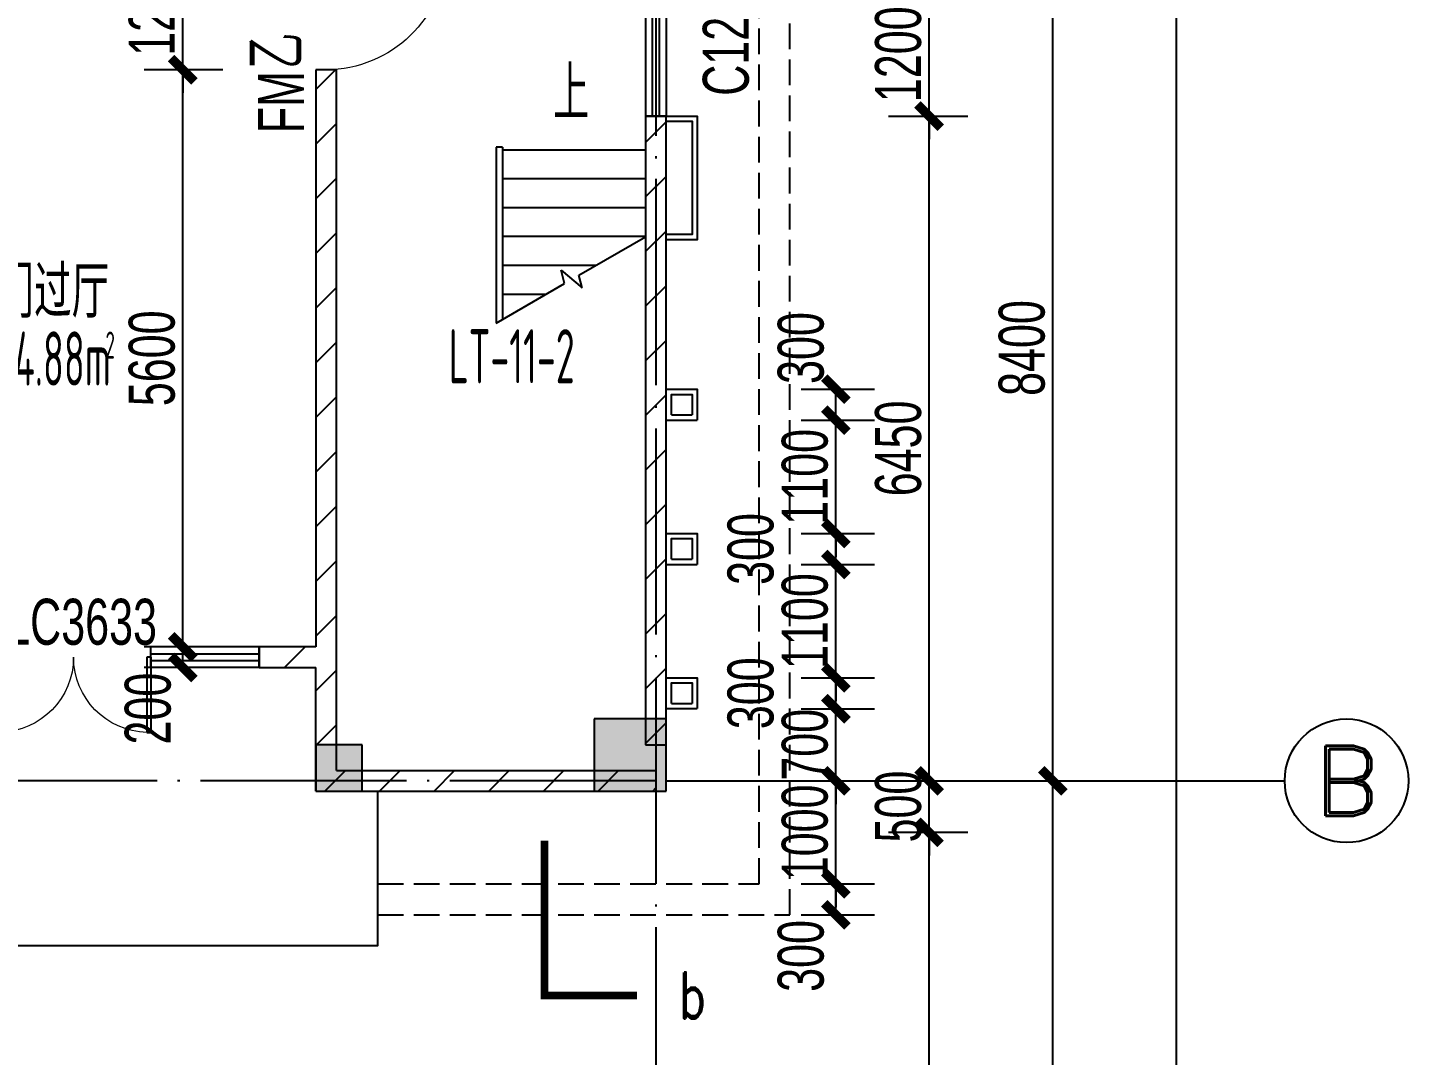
# Model space of a CAD drawing. Extents: x 1821501 to 1914341, y 446160 to 501460.
# Drawn here: x 1900945 to 1914341, y 462746 to 472719 of the extents above; entities that cross this region are included whole.
import ezdxf
from ezdxf.enums import TextEntityAlignment as Align

# ---------------------------------------------------------------- set-up
doc = ezdxf.new("R2010")
doc.units = 0
doc.header["$LTSCALE"] = 1000
doc.linetypes.add('11#平面图$0$DASH', pattern=[0.35, 0.25, -0.1])
doc.linetypes.add('11#平面图$0$DOTE', pattern=[2.42, 2, -0.2, 0.02, -0.2])
doc.layers.get('0').update_dxf_attribs({"linetype": 'CONTINUOUS'})
doc.layers.get('Defpoints').update_dxf_attribs({"linetype": 'CONTINUOUS'})
for name, color, linetype in [('11#平面图$0$A-Anno-Dims', 3, 'CONTINUOUS'), ('11#平面图$0$A-Anno-Note', 241, 'CONTINUOUS'), ('11#平面图$0$A-Detl-Patt', 8, 'CONTINUOUS'), ('11#平面图$0$A-Grid', 222, '11#平面图$0$DOTE'), ('11#平面图$0$A-Grid-Iden', 11, 'CONTINUOUS'), ('11#平面图$0$A-Roof', 131, 'CONTINUOUS'), ('11#平面图$0$A-Strs', 151, 'CONTINUOUS'), ('11#平面图$0$A-Wall-Patt', 13, 'CONTINUOUS'), ('11#平面图$0$PUB_HATCH', 8, 'CONTINUOUS'), ('11#平面图$0$S-Cols', 90, 'CONTINUOUS'), ('11#平面图$0$WALL', 2, 'CONTINUOUS'), ('11#平面图$0$WINDOW', 4, 'CONTINUOUS'), ('11#平面图$0$WINDOW_TEXT', 7, 'CONTINUOUS'), ('AXIS_TEXT', 7, 'CONTINUOUS')]:
    doc.layers.add(name, color=color, linetype=linetype)
doc.layers.add('11#平面图$0$尺寸标注-柱', color=3, linetype='CONTINUOUS', lineweight=18)
doc.styles.add('11#平面图$0$_TCH_AXIS', font='ROMAND', dxfattribs={"width": 0.7, "height": 5, "bigfont": 'JZFZ_CNB'})
doc.styles.add('11#平面图$0$_TCH_DIM', font='JZFZ_ENA', dxfattribs={"width": 0.7, "bigfont": 'JZFZ_CNB'})
doc.styles.add('11#平面图$0$_TCH_DIM_T3', font='JZFZ_ENA', dxfattribs={"width": 0.7, "bigfont": 'JZFZ_CNB'})
doc.styles.add('11#平面图$0$_TCH_LABEL', font='ROMAND', dxfattribs={"width": 0.7, "height": 5, "bigfont": 'JZFZ_CNB'})
doc.styles.add('11#平面图$0$_TCH_WINDOW', font='JZFZ_ENA', dxfattribs={"width": 0.7, "height": 5, "bigfont": 'JZFZ_CNB'})
doc.styles.add('11#平面图$0$STANDARD', font='GBENOR', dxfattribs={"bigfont": 'GBCBIG'})
doc.styles.add('COMPLEX', font='COMPLEX')
doc.dimstyles.new('11#平面图$0$_TCH_ARCH&&150', dxfattribs={"dimtxt": 446.25, "dimasz": 225, "dimexe": 375, "dimexo": 375, "dimgap": 75, "dimtad": 1, "dimdec": 0, "dimzin": 0, "dimdsep": 46, "dimtxsty": '11#平面图$0$_TCH_DIM_T3', "dimblk": '11#平面图$0$_ArchTick', "dimcen": 0.09, "dimclrt": 7, "dimazin": 2, "dimtfac": 1, "dimtdec": 0, "dimtix": 1, "dimtmove": 2, "dimatfit": 3, "dimtolj": 1, "dimtzin": 0, "dimarcsym": 0})
pattern_1 = [(45, (0, 269.27), (-265.16515, 265.16515), [])]

# ---------------------------------------------------------------- blocks, each defined once
blk = doc.blocks.new('11#平面图$0$_ArchTick')
at = {"color": 0, "linetype": 'ByBlock', "const_width": 0.4}
blk.add_lwpolyline([(-0.5, -0.5), (0.5, 0.5)], dxfattribs=at)
blk = doc.blocks.new('*D31')
at = {"layer": '11#平面图$0$A-Anno-Dims', "color": 0, "lineweight": -2, "transparency": 16777216}
for p, q in [((1908451, 464410), (1909161, 464410)), ((1908786, 464110), (1908786, 464410)), ((1908451, 464110), (1909161, 464110))]:
    blk.add_line(p, q, dxfattribs=at)
at = {"layer": 'Defpoints', "color": 0, "transparency": 16777216}
for p in [(1908076, 464410), (1908786, 464410), (1908076, 464110)]:
    blk.add_point(p, dxfattribs=at)
at = {"layer": '11#平面图$0$A-Anno-Dims', "color": 0, "lineweight": -2, "transparency": 16777216, "xscale": 225, "yscale": 225, "zscale": 225}
for p, rotation in [((1908786, 464410), 90), ((1908786, 464110), 270)]:
    blk.add_blockref('11#平面图$0$_ArchTick', p, dxfattribs=dict(at, rotation=rotation))
at = {"layer": '11#平面图$0$A-Anno-Dims', "color": 7, "transparency": 16777216, "insert": (1908448, 463711), "char_height": 446.2, "attachment_point": 5, "rotation": 90, "style": '11#平面图$0$_TCH_DIM_T3'}
blk.add_mtext('\\A1;300', dxfattribs=at)
blk = doc.blocks.new('*D32')
at = {"layer": '11#平面图$0$A-Anno-Dims', "color": 0, "lineweight": -2, "transparency": 16777216}
for p, q in [((1908786, 465410), (1908786, 465635)), ((1908451, 465410), (1909161, 465410)), ((1908786, 464410), (1908786, 465410)), ((1908451, 464410), (1909161, 464410)), ((1908786, 464410), (1908786, 464185))]:
    blk.add_line(p, q, dxfattribs=at)
at = {"layer": 'Defpoints', "color": 0, "transparency": 16777216}
for p in [(1908076, 465410), (1908786, 465410), (1908076, 464410)]:
    blk.add_point(p, dxfattribs=at)
at = {"layer": '11#平面图$0$A-Anno-Dims', "color": 0, "lineweight": -2, "transparency": 16777216, "xscale": 225, "yscale": 225, "zscale": 225}
for p, rotation in [((1908786, 465410), 270), ((1908786, 464410), 90)]:
    blk.add_blockref('11#平面图$0$_ArchTick', p, dxfattribs=dict(at, rotation=rotation))
at = {"layer": '11#平面图$0$A-Anno-Dims', "color": 7, "transparency": 16777216, "insert": (1908487, 464910), "char_height": 446.2, "attachment_point": 5, "rotation": 90, "style": '11#平面图$0$_TCH_DIM_T3'}
blk.add_mtext('\\A1;1000', dxfattribs=at)
blk = doc.blocks.new('*D33')
at = {"layer": '11#平面图$0$A-Anno-Dims', "color": 0, "lineweight": -2, "transparency": 16777216}
for p, q in [((1908786, 466110), (1908786, 466335)), ((1908451, 466110), (1909161, 466110)), ((1908786, 465410), (1908786, 466110)), ((1908451, 465410), (1909161, 465410)), ((1908786, 465410), (1908786, 465185))]:
    blk.add_line(p, q, dxfattribs=at)
at = {"layer": 'Defpoints', "color": 0, "transparency": 16777216}
for p in [(1908076, 466110), (1908786, 466110), (1908076, 465410)]:
    blk.add_point(p, dxfattribs=at)
at = {"layer": '11#平面图$0$A-Anno-Dims', "color": 0, "lineweight": -2, "transparency": 16777216, "xscale": 225, "yscale": 225, "zscale": 225}
for p, rotation in [((1908786, 466110), 270), ((1908786, 465410), 90)]:
    blk.add_blockref('11#平面图$0$_ArchTick', p, dxfattribs=dict(at, rotation=rotation))
at = {"layer": '11#平面图$0$A-Anno-Dims', "color": 7, "transparency": 16777216, "insert": (1908487, 465760), "char_height": 446.2, "attachment_point": 5, "rotation": 90, "style": '11#平面图$0$_TCH_DIM_T3'}
blk.add_mtext('\\A1;700', dxfattribs=at)
blk = doc.blocks.new('*D34')
at = {"layer": '11#平面图$0$A-Anno-Dims', "color": 0, "lineweight": -2, "transparency": 16777216}
for p, q in [((1908451, 466410), (1909161, 466410)), ((1908786, 466110), (1908786, 466410)), ((1908451, 466110), (1909161, 466110))]:
    blk.add_line(p, q, dxfattribs=at)
at = {"layer": 'Defpoints', "color": 0, "transparency": 16777216}
for p in [(1908076, 466410), (1908786, 466410), (1908076, 466110)]:
    blk.add_point(p, dxfattribs=at)
at = {"layer": '11#平面图$0$A-Anno-Dims', "color": 0, "lineweight": -2, "transparency": 16777216, "xscale": 225, "yscale": 225, "zscale": 225}
for p, rotation in [((1908786, 466410), 90), ((1908786, 466110), 270)]:
    blk.add_blockref('11#平面图$0$_ArchTick', p, dxfattribs=dict(at, rotation=rotation))
at = {"layer": '11#平面图$0$A-Anno-Dims', "color": 7, "transparency": 16777216, "insert": (1907961, 466260), "char_height": 446.2, "attachment_point": 5, "rotation": 90, "style": '11#平面图$0$_TCH_DIM_T3'}
blk.add_mtext('\\A1;300', dxfattribs=at)
blk = doc.blocks.new('*D35')
at = {"layer": '11#平面图$0$A-Anno-Dims', "color": 0, "lineweight": -2, "transparency": 16777216}
for p, q in [((1908786, 467510), (1908786, 467735)), ((1908451, 467510), (1909161, 467510)), ((1908786, 466410), (1908786, 467510)), ((1908451, 466410), (1909161, 466410)), ((1908786, 466410), (1908786, 466185))]:
    blk.add_line(p, q, dxfattribs=at)
at = {"layer": 'Defpoints', "color": 0, "transparency": 16777216}
for p in [(1908076, 467510), (1908786, 467510), (1908076, 466410)]:
    blk.add_point(p, dxfattribs=at)
at = {"layer": '11#平面图$0$A-Anno-Dims', "color": 0, "lineweight": -2, "transparency": 16777216, "xscale": 225, "yscale": 225, "zscale": 225}
for p, rotation in [((1908786, 467510), 270), ((1908786, 466410), 90)]:
    blk.add_blockref('11#平面图$0$_ArchTick', p, dxfattribs=dict(at, rotation=rotation))
at = {"layer": '11#平面图$0$A-Anno-Dims', "color": 7, "transparency": 16777216, "insert": (1908487, 466960), "char_height": 446.2, "attachment_point": 5, "rotation": 90, "style": '11#平面图$0$_TCH_DIM_T3'}
blk.add_mtext('\\A1;1100', dxfattribs=at)
blk = doc.blocks.new('*D36')
at = {"layer": '11#平面图$0$A-Anno-Dims', "color": 0, "lineweight": -2, "transparency": 16777216}
for p, q in [((1908451, 467810), (1909161, 467810)), ((1908786, 467510), (1908786, 467810)), ((1908451, 467510), (1909161, 467510))]:
    blk.add_line(p, q, dxfattribs=at)
at = {"layer": 'Defpoints', "color": 0, "transparency": 16777216}
for p in [(1908076, 467810), (1908786, 467810), (1908076, 467510)]:
    blk.add_point(p, dxfattribs=at)
at = {"layer": '11#平面图$0$A-Anno-Dims', "color": 0, "lineweight": -2, "transparency": 16777216, "xscale": 225, "yscale": 225, "zscale": 225}
for p, rotation in [((1908786, 467810), 90), ((1908786, 467510), 270)]:
    blk.add_blockref('11#平面图$0$_ArchTick', p, dxfattribs=dict(at, rotation=rotation))
at = {"layer": '11#平面图$0$A-Anno-Dims', "color": 7, "transparency": 16777216, "insert": (1907961, 467660), "char_height": 446.2, "attachment_point": 5, "rotation": 90, "style": '11#平面图$0$_TCH_DIM_T3'}
blk.add_mtext('\\A1;300', dxfattribs=at)
blk = doc.blocks.new('*D37')
at = {"layer": '11#平面图$0$A-Anno-Dims', "color": 0, "lineweight": -2, "transparency": 16777216}
for p, q in [((1908786, 468910), (1908786, 469135)), ((1908451, 468910), (1909161, 468910)), ((1908786, 467810), (1908786, 468910)), ((1908451, 467810), (1909161, 467810)), ((1908786, 467810), (1908786, 467585))]:
    blk.add_line(p, q, dxfattribs=at)
at = {"layer": 'Defpoints', "color": 0, "transparency": 16777216}
for p in [(1908076, 468910), (1908786, 468910), (1908076, 467810)]:
    blk.add_point(p, dxfattribs=at)
at = {"layer": '11#平面图$0$A-Anno-Dims', "color": 0, "lineweight": -2, "transparency": 16777216, "xscale": 225, "yscale": 225, "zscale": 225}
for p, rotation in [((1908786, 468910), 270), ((1908786, 467810), 90)]:
    blk.add_blockref('11#平面图$0$_ArchTick', p, dxfattribs=dict(at, rotation=rotation))
at = {"layer": '11#平面图$0$A-Anno-Dims', "color": 7, "transparency": 16777216, "insert": (1908487, 468360), "char_height": 446.2, "attachment_point": 5, "rotation": 90, "style": '11#平面图$0$_TCH_DIM_T3'}
blk.add_mtext('\\A1;1100', dxfattribs=at)
blk = doc.blocks.new('*D38')
at = {"layer": '11#平面图$0$A-Anno-Dims', "color": 0, "lineweight": -2, "transparency": 16777216}
for p, q in [((1908451, 469210), (1909161, 469210)), ((1908786, 468910), (1908786, 469210)), ((1908451, 468910), (1909161, 468910))]:
    blk.add_line(p, q, dxfattribs=at)
at = {"layer": 'Defpoints', "color": 0, "transparency": 16777216}
for p in [(1908076, 469210), (1908786, 469210), (1908076, 468910)]:
    blk.add_point(p, dxfattribs=at)
at = {"layer": '11#平面图$0$A-Anno-Dims', "color": 0, "lineweight": -2, "transparency": 16777216, "xscale": 225, "yscale": 225, "zscale": 225}
for p, rotation in [((1908786, 469210), 90), ((1908786, 468910), 270)]:
    blk.add_blockref('11#平面图$0$_ArchTick', p, dxfattribs=dict(at, rotation=rotation))
at = {"layer": '11#平面图$0$A-Anno-Dims', "color": 7, "transparency": 16777216, "insert": (1908448, 469610), "char_height": 446.2, "attachment_point": 5, "rotation": 90, "style": '11#平面图$0$_TCH_DIM_T3'}
blk.add_mtext('\\A1;300', dxfattribs=at)
blk = doc.blocks.new('*D57')
at = {"layer": '11#平面图$0$A-Anno-Dims', "color": 0, "lineweight": -2, "transparency": 16777216}
for p, q in [((1902839, 472310), (1902075, 472310)), ((1902450, 466710), (1902450, 472310)), ((1902839, 466710), (1902075, 466710))]:
    blk.add_line(p, q, dxfattribs=at)
at = {"layer": 'Defpoints', "color": 0, "transparency": 16777216}
for p in [(1902450, 472310), (1903214, 472310), (1903214, 466710)]:
    blk.add_point(p, dxfattribs=at)
at = {"layer": '11#平面图$0$A-Anno-Dims', "color": 0, "lineweight": -2, "transparency": 16777216, "xscale": 225, "yscale": 225, "zscale": 225}
for p, rotation in [((1902450, 472310), 90), ((1902450, 466710), 270)]:
    blk.add_blockref('11#平面图$0$_ArchTick', p, dxfattribs=dict(at, rotation=rotation))
at = {"layer": '11#平面图$0$A-Anno-Dims', "color": 7, "transparency": 16777216, "insert": (1902152, 469510), "char_height": 446.2, "attachment_point": 5, "rotation": 90, "style": '11#平面图$0$_TCH_DIM_T3'}
blk.add_mtext('\\A1;5600', dxfattribs=at)
blk = doc.blocks.new('*D58')
at = {"layer": '11#平面图$0$A-Anno-Dims', "color": 0, "lineweight": -2, "transparency": 16777216}
for p, q in [((1902839, 466710), (1902075, 466710)), ((1902450, 466510), (1902450, 466710)), ((1902839, 466510), (1902075, 466510))]:
    blk.add_line(p, q, dxfattribs=at)
at = {"layer": 'Defpoints', "color": 0, "transparency": 16777216}
for p in [(1902450, 466710), (1903214, 466710), (1903214, 466510)]:
    blk.add_point(p, dxfattribs=at)
at = {"layer": '11#平面图$0$A-Anno-Dims', "color": 0, "lineweight": -2, "transparency": 16777216, "xscale": 225, "yscale": 225, "zscale": 225}
for p, rotation in [((1902450, 466710), 90), ((1902450, 466510), 270)]:
    blk.add_blockref('11#平面图$0$_ArchTick', p, dxfattribs=dict(at, rotation=rotation))
at = {"layer": '11#平面图$0$A-Anno-Dims', "color": 7, "transparency": 16777216, "insert": (1902113, 466111), "char_height": 446.2, "attachment_point": 5, "rotation": 90, "style": '11#平面图$0$_TCH_DIM_T3'}
blk.add_mtext('\\A1;200', dxfattribs=at)
blk = doc.blocks.new('*D299')
at = {"layer": '11#平面图$0$A-Grid-Iden', "color": 0, "lineweight": -2, "transparency": 16777216}
for p, q in [((1907416, 465410), (1911266, 465410)), ((1910891, 457010), (1910891, 465410)), ((1907416, 457010), (1911266, 457010))]:
    blk.add_line(p, q, dxfattribs=at)
at = {"layer": 'Defpoints', "color": 0, "transparency": 16777216}
for p in [(1907041, 465410), (1910891, 465410), (1907041, 457010)]:
    blk.add_point(p, dxfattribs=at)
at = {"layer": '11#平面图$0$A-Grid-Iden', "color": 0, "lineweight": -2, "transparency": 16777216, "xscale": 225, "yscale": 225, "zscale": 225}
for p, rotation in [((1910891, 465410), 90), ((1910891, 457010), 270)]:
    blk.add_blockref('11#平面图$0$_ArchTick', p, dxfattribs=dict(at, rotation=rotation))
at = {"layer": '11#平面图$0$A-Grid-Iden', "color": 7, "transparency": 16777216, "insert": (1910592, 461210), "char_height": 446.2, "attachment_point": 5, "rotation": 90, "style": '11#平面图$0$_TCH_DIM_T3'}
blk.add_mtext('\\A1;8400', dxfattribs=at)
blk = doc.blocks.new('*D300')
at = {"layer": '11#平面图$0$A-Grid-Iden', "color": 0, "lineweight": -2, "transparency": 16777216}
for p, q in [((1907416, 473810), (1911266, 473810)), ((1910891, 465410), (1910891, 473810)), ((1907416, 465410), (1911266, 465410))]:
    blk.add_line(p, q, dxfattribs=at)
at = {"layer": 'Defpoints', "color": 0, "transparency": 16777216}
for p in [(1907041, 473810), (1910891, 473810), (1907041, 465410)]:
    blk.add_point(p, dxfattribs=at)
at = {"layer": '11#平面图$0$A-Grid-Iden', "color": 0, "lineweight": -2, "transparency": 16777216, "xscale": 225, "yscale": 225, "zscale": 225}
for p, rotation in [((1910891, 473810), 90), ((1910891, 465410), 270)]:
    blk.add_blockref('11#平面图$0$_ArchTick', p, dxfattribs=dict(at, rotation=rotation))
at = {"layer": '11#平面图$0$A-Grid-Iden', "color": 7, "transparency": 16777216, "insert": (1910592, 469610), "char_height": 446.2, "attachment_point": 5, "rotation": 90, "style": '11#平面图$0$_TCH_DIM_T3'}
blk.add_mtext('\\A1;8400', dxfattribs=at)
blk = doc.blocks.new('*D304')
at = {"layer": '11#平面图$0$A-Grid-Iden', "color": 0, "lineweight": -2, "transparency": 16777216}
for p, q in [((1907791, 490710), (1912466, 490710)), ((1912091, 456910), (1912091, 490710)), ((1907791, 456910), (1912466, 456910))]:
    blk.add_line(p, q, dxfattribs=at)
at = {"layer": 'Defpoints', "color": 0, "transparency": 16777216}
for p in [(1907416, 490710), (1912091, 490710), (1907416, 456910)]:
    blk.add_point(p, dxfattribs=at)
at = {"layer": '11#平面图$0$A-Grid-Iden', "color": 0, "lineweight": -2, "transparency": 16777216, "xscale": 225, "yscale": 225, "zscale": 225}
for p, rotation in [((1912091, 490710), 90), ((1912091, 456910), 270)]:
    blk.add_blockref('11#平面图$0$_ArchTick', p, dxfattribs=dict(at, rotation=rotation))
at = {"layer": '11#平面图$0$A-Grid-Iden', "color": 7, "transparency": 16777216, "insert": (1911792, 473810), "char_height": 446.2, "attachment_point": 5, "rotation": 90, "style": '11#平面图$0$_TCH_DIM_T3'}
blk.add_mtext('\\A1;33800', dxfattribs=at)
blk = doc.blocks.new('_AXISO')
blk.add_circle((0, 0), 0.5)
at = {"layer": 'AXIS_TEXT', "style": 'COMPLEX', "width": 1.041667}
blk.add_attdef('A', text='', height=0.56, dxfattribs=at).set_placement((-0.25, -0.28), (0.25, -0.28), align=Align.FIT)
blk = doc.blocks.new('11#平面图$0$$TCHSYS$WIN2D')
for p, q in [((-0.5, 0.5), (0.5, 0.5)), ((-0.5, 0.5), (-0.5, -0.5)), ((0.5, 0.5), (0.5, -0.5)), ((0.5, 0.167), (-0.5, 0.167)), ((0.5, -0.167), (-0.5, -0.167)), ((-0.5, -0.5), (0.5, -0.5))]:
    blk.add_line(p, q)
blk = doc.blocks.new('11#平面图$0$$DorLib2D$00000002')
for p, q in [((-0.5, 0), (-0.5, 0.4875)), ((-0.475, 0.4875), (-0.5, 0.4875)), ((-0.475, 0), (-0.475, 0.4875)), ((0.475, 0), (0.475, 0.4875)), ((0.475, 0.4875), (0.5, 0.4875)), ((0.5, 0), (0.5, 0.4875)), ((-0.5, 0), (-0.475, 0)), ((0.5, 0), (0.475, 0))]:
    blk.add_line(p, q)
at = {"lineweight": 13}
for centre, start, end in [((-0.4875, 0), 0, 88.53072), ((0.4875, 0), 91.46928, 180)]:
    blk.add_arc(centre, 0.4875, start, end, dxfattribs=at)
blk = doc.blocks.new('11#平面图$0$$TCHSYS$DOOR2D')
for p, q in [((0.45, 0.975), (0.5, 0.975)), ((0.45, 0), (0.45, 0.975)), ((0.5, 0), (0.5, 0.975)), ((0.5, 0), (0.45, 0))]:
    blk.add_line(p, q)
at = {"lineweight": 13}
blk.add_arc((0.475, 0), 0.975, 91.4693, 180, dxfattribs=at)
blk = doc.blocks.new('11#平面图$0$A$C7CF12DCB')
at = {"layer": '11#平面图$0$A-Wall-Patt'}
for points in [[(75800, 9100), (75100, 9100), (75100, 8400), (75800, 8400)], [(72850, 8850), (72400, 8850), (72400, 8400), (72850, 8400)]]:
    blk.add_hatch(color=256, dxfattribs=at).paths.add_polyline_path(points)
at = {"layer": '11#平面图$0$S-Cols'}
for p, q in [((75800, 9100), (75100, 9100)), ((75100, 9100), (75100, 8400)), ((75800, 8400), (75800, 9100)), ((72850, 8850), (72400, 8850)), ((72400, 8850), (72400, 8400)), ((72850, 8400), (72850, 8850)), ((72400, 8400), (72850, 8400)), ((75100, 8400), (75800, 8400))]:
    blk.add_line(p, q, dxfattribs=at)
blk = doc.blocks.new('*D113')
at = {"layer": '11#平面图$0$A-Anno-Dims', "color": 0, "lineweight": -2, "transparency": 16777216}
for p, q in [((81309, 21375), (81309, 21600)), ((80916, 21375), (81684, 21375)), ((81309, 20175), (81309, 21375)), ((80916, 20175), (81684, 20175)), ((81309, 20175), (81309, 19950))]:
    blk.add_line(p, q, dxfattribs=at)
at = {"layer": 'Defpoints', "color": 0, "transparency": 16777216}
for p in [(80541, 21375), (81309, 21375), (80541, 20175)]:
    blk.add_point(p, dxfattribs=at)
at = {"layer": '11#平面图$0$A-Anno-Dims', "color": 0, "lineweight": -2, "transparency": 16777216, "xscale": 225, "yscale": 225, "zscale": 225}
for p, rotation in [((81309, 21375), 270), ((81309, 20175), 90)]:
    blk.add_blockref('11#平面图$0$_ArchTick', p, dxfattribs=dict(at, rotation=rotation))
at = {"layer": '11#平面图$0$A-Anno-Dims', "color": 7, "transparency": 16777216, "insert": (81011, 20775), "char_height": 446.2, "attachment_point": 5, "rotation": 90, "style": '11#平面图$0$_TCH_DIM_T3'}
blk.add_mtext('\\A1;1200', dxfattribs=at)
blk = doc.blocks.new('*D114')
at = {"layer": '11#平面图$0$A-Anno-Dims', "color": 0, "lineweight": -2, "transparency": 16777216}
for p, q in [((80916, 20175), (81684, 20175)), ((81309, 13725), (81309, 20175)), ((80916, 13725), (81684, 13725))]:
    blk.add_line(p, q, dxfattribs=at)
at = {"layer": 'Defpoints', "color": 0, "transparency": 16777216}
for p in [(80541, 20175), (81309, 20175), (80541, 13725)]:
    blk.add_point(p, dxfattribs=at)
at = {"layer": '11#平面图$0$A-Anno-Dims', "color": 0, "lineweight": -2, "transparency": 16777216, "xscale": 225, "yscale": 225, "zscale": 225}
for p, rotation in [((81309, 20175), 90), ((81309, 13725), 270)]:
    blk.add_blockref('11#平面图$0$_ArchTick', p, dxfattribs=dict(at, rotation=rotation))
at = {"layer": '11#平面图$0$A-Anno-Dims', "color": 7, "transparency": 16777216, "insert": (81011, 16950), "char_height": 446.2, "attachment_point": 5, "rotation": 90, "style": '11#平面图$0$_TCH_DIM_T3'}
blk.add_mtext('\\A1;6450', dxfattribs=at)
blk = doc.blocks.new('*D115')
at = {"layer": '11#平面图$0$A-Anno-Dims', "color": 0, "lineweight": -2, "transparency": 16777216}
for p, q in [((81309, 13725), (81309, 13950)), ((80916, 13725), (81684, 13725)), ((81309, 13225), (81309, 13725)), ((80916, 13225), (81684, 13225)), ((81309, 13225), (81309, 13000))]:
    blk.add_line(p, q, dxfattribs=at)
at = {"layer": 'Defpoints', "color": 0, "transparency": 16777216}
for p in [(80541, 13725), (81309, 13725), (80541, 13225)]:
    blk.add_point(p, dxfattribs=at)
at = {"layer": '11#平面图$0$A-Anno-Dims', "color": 0, "lineweight": -2, "transparency": 16777216, "xscale": 225, "yscale": 225, "zscale": 225}
for p, rotation in [((81309, 13725), 270), ((81309, 13225), 90)]:
    blk.add_blockref('11#平面图$0$_ArchTick', p, dxfattribs=dict(at, rotation=rotation))
at = {"layer": '11#平面图$0$A-Anno-Dims', "color": 7, "transparency": 16777216, "insert": (81011, 13475), "char_height": 446.2, "attachment_point": 5, "rotation": 90, "style": '11#平面图$0$_TCH_DIM_T3'}
blk.add_mtext('\\A1;500', dxfattribs=at)
blk = doc.blocks.new('*D116')
at = {"layer": '11#平面图$0$A-Anno-Dims', "color": 0, "lineweight": -2, "transparency": 16777216}
for p, q in [((80916, 13225), (81684, 13225)), ((81309, 5325), (81309, 13225)), ((80916, 5325), (81684, 5325))]:
    blk.add_line(p, q, dxfattribs=at)
at = {"layer": 'Defpoints', "color": 0, "transparency": 16777216}
for p in [(80541, 13225), (81309, 13225), (80541, 5325)]:
    blk.add_point(p, dxfattribs=at)
at = {"layer": '11#平面图$0$A-Anno-Dims', "color": 0, "lineweight": -2, "transparency": 16777216, "xscale": 225, "yscale": 225, "zscale": 225}
for p, rotation in [((81309, 13225), 90), ((81309, 5325), 270)]:
    blk.add_blockref('11#平面图$0$_ArchTick', p, dxfattribs=dict(at, rotation=rotation))
at = {"layer": '11#平面图$0$A-Anno-Dims', "color": 7, "transparency": 16777216, "insert": (81011, 9275), "char_height": 446.2, "attachment_point": 5, "rotation": 90, "style": '11#平面图$0$_TCH_DIM_T3'}
blk.add_mtext('\\A1;7900', dxfattribs=at)
blk = doc.blocks.new('*D218')
at = {"layer": '11#平面图$0$A-Anno-Dims', "color": 0, "lineweight": -2, "transparency": 16777216}
for p, q in [((74069, 21825), (74069, 22050)), ((74458, 21825), (73694, 21825)), ((74069, 20625), (74069, 21825)), ((74458, 20625), (73694, 20625)), ((74069, 20625), (74069, 20400))]:
    blk.add_line(p, q, dxfattribs=at)
at = {"layer": 'Defpoints', "color": 0, "transparency": 16777216}
for p in [(74069, 21825), (74833, 21825), (74833, 20625)]:
    blk.add_point(p, dxfattribs=at)
at = {"layer": '11#平面图$0$A-Anno-Dims', "color": 0, "lineweight": -2, "transparency": 16777216, "xscale": 225, "yscale": 225, "zscale": 225}
for p, rotation in [((74069, 21825), 270), ((74069, 20625), 90)]:
    blk.add_blockref('11#平面图$0$_ArchTick', p, dxfattribs=dict(at, rotation=rotation))
at = {"layer": '11#平面图$0$A-Anno-Dims', "color": 7, "transparency": 16777216, "insert": (73771, 21225), "char_height": 446.2, "attachment_point": 5, "rotation": 90, "style": '11#平面图$0$_TCH_DIM_T3'}
blk.add_mtext('\\A1;1200', dxfattribs=at)
blk = doc.blocks.new('11#平面图$0$A$C3E33233E')
at = {"layer": '11#平面图$0$A-Roof'}
for p, q in [((0, 0), (300, 0)), ((50, 50), (250, 50))]:
    blk.add_line(p, q, dxfattribs=at)
for points in [[(0, 0), (0, 300), (300, 300), (300, 0)], [(50, 50), (50, 250), (250, 250), (250, 50)]]:
    blk.add_lwpolyline(points, dxfattribs=at)
blk = doc.blocks.new('11#平面图$0$A$C39280DA7')
at = {"layer": '11#平面图$0$A-Anno-Note', "style": '11#平面图$0$STANDARD'}
blk.add_text('门过厅', height=506.4, dxfattribs=at).set_placement((65468, 28))
at = {"layer": '11#平面图$0$A-Anno-Note', "style": '11#平面图$0$STANDARD', "width": 0.6}
for s, height, p in [('34.88m', 525, (65450, -629)), ('2', 262, (66526, -366)), ('LT-11-2', 525, (69856, -606))]:
    blk.add_text(s, height=height, dxfattribs=at).set_placement(p)
blk = doc.blocks.new('11#平面图$0$A$C124F583F')
at = {"layer": '11#平面图$0$A-Anno-Dims'}
for p1, p2, distance, picture, middle in [((74832.7, 20625), (74832.7, 21825), 763.9, '*D218', (73770.7, 21225)), ((80540.7, 20175), (80540.7, 21375), -768.5, '*D113', (81011, 20775)), ((80540.7, 13725), (80540.7, 20175), -768.5, '*D114', (81011, 16950)), ((80540.7, 13225), (80540.7, 13725), -768.5, '*D115', (81011, 13475)), ((80540.7, 5325), (80540.7, 13225), -768.5, '*D116', (81011, 9275))]:
    dim = blk.add_aligned_dim(p1=p1, p2=p2, distance=distance, dimstyle='11#平面图$0$_TCH_ARCH&&150', dxfattribs=at)
    dim.commit()
    dim.dimension.update_dxf_attribs({"geometry": picture, "text_midpoint": middle})

msp = doc.modelspace()

# ---------------------------------------------------------------- hatches: boundary and pattern name
at = {"layer": '11#平面图$0$PUB_HATCH'}
h = msp.add_hatch(dxfattribs=at)
h.set_pattern_fill('普通砖', color=256, scale=150, style=0)
h.set_pattern_definition(pattern_1)
h.paths.add_polyline_path([(1903940.6, 466610.5), (1903940.6, 472310.5), (1903740.6, 472310.5), (1903740.6, 466710.5), (1903807.3, 466610.5)])
h = msp.add_hatch(dxfattribs=at)
h.set_pattern_fill('普通砖', color=256, scale=150, style=0)
h.set_pattern_definition(pattern_1)
h.paths.add_polyline_path([(1907140.6, 465760.5), (1907140.6, 471860.5), (1906940.6, 471860.5), (1906940.6, 465760.5)])
h = msp.add_hatch(dxfattribs=at)
h.set_pattern_fill('普通砖', color=256, scale=150, style=0)
h.set_pattern_definition(pattern_1)
h.paths.add_polyline_path([(1903740.6, 466710.5), (1903190.6, 466710.5), (1903190.6, 466510.5), (1903740.6, 466510.5), (1903807.3, 466610.5)])
h = msp.add_hatch(dxfattribs=at)
h.set_pattern_fill('普通砖', color=256, scale=150, style=0)
h.set_pattern_definition(pattern_1)
h.paths.add_polyline_path([(1903740.6, 465310.5), (1903940.6, 465510.5), (1903940.6, 466610.5), (1903807.3, 466610.5), (1903740.6, 466510.5)])
h = msp.add_hatch(dxfattribs=at)
h.set_pattern_fill('普通砖', color=256, scale=150, style=0)
h.set_pattern_definition(pattern_1)
h.paths.add_polyline_path([(1903940.6, 465510.5), (1903740.6, 465310.5), (1907040.6, 465310.5), (1907040.6, 465510.5)])

# ---------------------------------------------------------------- linework, layer by layer
at = {"layer": '11#平面图$0$A-Anno-Dims'}
msp.add_lwpolyline([(1906215.6, 471670.5, 0, 0, 0), (1906215.6, 470860.5, 120, 0, 0), (1906215.6, 470410.5, 0, 0, 0)], format="xyseb", dxfattribs=at)
at = {"layer": '11#平面图$0$A-Anno-Dims', "const_width": 75}
msp.add_lwpolyline([(1905958.3, 464828), (1905958.3, 463328), (1906858.3, 463328)], dxfattribs=at)
at = {"layer": '11#平面图$0$A-Grid'}
for p, q in [((1907040.6, 490610.5), (1907040.6, 450860.5)), ((1907040.6, 465410.5), (1831440.6, 465410.5))]:
    msp.add_line(p, q, dxfattribs=at)
at = {"layer": '11#平面图$0$A-Grid-Iden'}
msp.add_line((1907140.6, 465410.5), (1913140.6, 465410.5), dxfattribs=at)
at = {"layer": '11#平面图$0$A-Roof', "linetype": '11#平面图$0$DASH'}
for points in [[(1904340.6, 464110.5), (1908340.6, 464110.5), (1908340.6, 491910.5), (1903190.6, 491910.5)], [(1904340.6, 464410.5), (1908040.6, 464410.5), (1908040.6, 491610.5), (1903190.6, 491610.5)]]:
    msp.add_lwpolyline(points, dxfattribs=at)
at = {"layer": '11#平面图$0$A-Roof'}
for points in [[(1907140.6, 471860.5), (1907440.6, 471860.5), (1907440.6, 470660.5), (1907140.6, 470660.5)], [(1907140.6, 471810.5), (1907390.6, 471810.5), (1907390.6, 470710.5), (1907140.6, 470710.5)], [(1904340.6, 465310.5), (1904340.6, 463810.5), (1898490.6, 463810.5), (1898490.6, 465310.5)]]:
    msp.add_lwpolyline(points, dxfattribs=at)
at = {"layer": '11#平面图$0$A-Strs'}
for p, q in [((1905490.6, 471560.5), (1905490.6, 469851.9)), ((1905550.6, 471560.5), (1905490.6, 471560.5)), ((1905490.6, 471530.5), (1905490.6, 469851.9)), ((1905550.6, 471560.5), (1905550.6, 469886.5)), ((1906940.6, 471530.5), (1905550.6, 471530.5)), ((1906940.6, 471530.5), (1906940.6, 470689.1)), ((1906940.6, 471250.5), (1905550.6, 471250.5)), ((1906940.6, 470970.5), (1905550.6, 470970.5)), ((1906940.6, 470690.5), (1905550.6, 470690.5)), ((1906293.4, 470315.4), (1906940.6, 470689.1)), ((1906458.1, 470410.5), (1905550.6, 470410.5)), ((1906155.1, 470235.5), (1906120.2, 470365.9)), ((1906120.2, 470365.9), (1906326.2, 470193.1)), ((1905490.6, 469851.9), (1906155.1, 470235.5)), ((1906326.2, 470193.1), (1906293.4, 470315.4)), ((1905973.1, 470130.5), (1905550.6, 470130.5))]:
    msp.add_line(p, q, dxfattribs=at)
at = {"layer": '11#平面图$0$WALL'}
for p, q in [((1903940.6, 472310.5), (1903740.6, 472310.5)), ((1903740.6, 472310.5), (1903740.6, 466710.5)), ((1903940.6, 466610.5), (1903940.6, 472310.5)), ((1907140.6, 471860.5), (1906940.6, 471860.5)), ((1906940.6, 471860.5), (1906940.6, 465760.5)), ((1907140.6, 465760.5), (1907140.6, 471860.5)), ((1903740.6, 466710.5), (1903190.6, 466710.5)), ((1903190.6, 466710.5), (1903190.6, 466510.5)), ((1903940.6, 465510.5), (1903940.6, 466610.5)), ((1903190.6, 466510.5), (1903740.6, 466510.5)), ((1903740.6, 465310.5), (1903740.6, 466510.5)), ((1906940.6, 465760.5), (1907140.6, 465760.5)), ((1903940.6, 465510.5), (1907040.6, 465510.5)), ((1907040.6, 465510.5), (1907040.6, 465310.5)), ((1903740.6, 465310.5), (1907040.6, 465310.5))]:
    msp.add_line(p, q, dxfattribs=at)

# ---------------------------------------------------------------- block references
at = {"layer": '11#平面图$0$A-Anno-Note'}
for name, p in [('11#平面图$0$A$C124F583F', (1828381.5, 451685.5)), ('11#平面图$0$A$C39280DA7', (1835174.5, 469873.8))]:
    msp.add_blockref(name, p, dxfattribs=at)
at = {"layer": '11#平面图$0$A-Detl-Patt'}
for p in [(1907140.6, 468910.5), (1907140.6, 467510.5), (1907140.6, 466110.5)]:
    msp.add_blockref('11#平面图$0$A$C3E33233E', p, dxfattribs=at)
at = {"layer": '11#平面图$0$A-Grid-Iden'}
ref = msp.add_blockref('_AXISO', (1913740.6, 465410.5), dxfattribs=dict(at, xscale=1200, yscale=1200, zscale=1200))
ref.add_attrib('A', 'B', dxfattribs={"height": 678.8, "style": '11#平面图$0$_TCH_AXIS', "width": 1.235294}).set_placement((1913401.2, 465071.1), (1914080, 465071.1), align=Align.FIT)
at = {"layer": '11#平面图$0$WINDOW', "xscale": 1200, "yscale": -1200, "zscale": 1200, "rotation": 90}
msp.add_blockref('11#平面图$0$$TCHSYS$DOOR2D', (1903840.6, 472910.5), dxfattribs=at)
at = {"layer": '11#平面图$0$WINDOW'}
ref = msp.add_blockref('11#平面图$0$$TCHSYS$WIN2D', (1907040.6, 472460.5), dxfattribs=dict(at, xscale=-1200, yscale=200, zscale=-1200, rotation=90.00000000066949))
ref.add_attrib('A', 'C1236', (1907941.4, 472057.5), dxfattribs={"layer": '11#平面图$0$WINDOW_TEXT', "height": 446.25, "rotation": 90, "style": '11#平面图$0$_TCH_WINDOW', "width": 0.7})
ref = msp.add_blockref('11#平面图$0$$DorLib2D$00000002', (1901390.6, 466610.5), dxfattribs=dict(at, xscale=1500, yscale=-1500, zscale=1500))
ref.add_attrib('A', 'MLC3633', (1900388.9, 466730.7), dxfattribs={"layer": '11#平面图$0$WINDOW_TEXT', "height": 446.25, "style": '11#平面图$0$_TCH_WINDOW', "width": 0.7})
at = {"layer": '11#平面图$0$WINDOW', "xscale": -1050, "yscale": -200, "zscale": -1050}
msp.add_blockref('11#平面图$0$$TCHSYS$WIN2D', (1902665.6, 466610.5), dxfattribs=at)
at = {"layer": '11#平面图$0$尺寸标注-柱'}
msp.add_blockref('11#平面图$0$A$C7CF12DCB', (1831340.6, 456910.5), dxfattribs=at)

# ---------------------------------------------------------------- texts
at = {"layer": '11#平面图$0$A-Anno-Note', "width": 0.7}
for s, height, style, p in [('上', 525, '11#平面图$0$_TCH_DIM', (1906044.1, 471820.6)), ('b', 446.2, '11#平面图$0$_TCH_LABEL', (1907261.2, 463104.9))]:
    msp.add_text(s, height=height, dxfattribs=dict(at, style=style)).set_placement(p)
at = {"layer": '11#平面图$0$WINDOW_TEXT', "style": '11#平面图$0$_TCH_WINDOW', "width": 0.7}
for s, height, p in [('乙', 525, (1903625.9, 472318.9)), ('FM', 446.25, (1903625.9, 471694.2))]:
    msp.add_text(s, height=height, rotation=90, dxfattribs=at).set_placement(p)

# ---------------------------------------------------------------- dimensions: what is measured, and where the dimension line sits
at = {"layer": '11#平面图$0$A-Anno-Dims'}
for p1, p2, distance, picture, middle in [((1903214.2, 466710.5), (1903214.2, 472310.5), 763.9, '*D57', (1902152.2, 469510.5)), ((1908075.7, 467810.5), (1908075.7, 468910.5), -709.9, '*D37', (1908487.4, 468360.5)), ((1908075.7, 466410.5), (1908075.7, 467510.5), -709.9, '*D35', (1908487.4, 466960.5)), ((1908075.7, 465410.5), (1908075.7, 466110.5), -709.9, '*D33', (1908487.4, 465760.5)), ((1908075.7, 464410.5), (1908075.7, 465410.5), -709.9, '*D32', (1908487.4, 464910.5))]:
    dim = msp.add_aligned_dim(p1=p1, p2=p2, distance=distance, dimstyle='11#平面图$0$_TCH_ARCH&&150', dxfattribs=at)
    dim.commit()
    dim.dimension.update_dxf_attribs({"geometry": picture, "text_midpoint": middle})
for base, p1, p2, picture, middle in [((1908785.5, 469210.5), (1908075.7, 468910.5), (1908075.7, 469210.5), '*D38', (1908448, 469609.9)), ((1908785.5, 467810.5), (1908075.7, 467510.5), (1908075.7, 467810.5), '*D36', (1907960.5, 467660.5)), ((1902450.3, 466710.5), (1903214.2, 466510.5), (1903214.2, 466710.5), '*D58', (1902112.8, 466111.1)), ((1908785.5, 466410.5), (1908075.7, 466110.5), (1908075.7, 466410.5), '*D34', (1907960.5, 466260.5)), ((1908785.5, 464410.5), (1908075.7, 464110.5), (1908075.7, 464410.5), '*D31', (1908448, 463711.1))]:
    dim = msp.add_linear_dim(base=base, p1=p1, p2=p2, angle=90, dimstyle='11#平面图$0$_TCH_ARCH&&150', dxfattribs=at)
    dim.commit()
    dim.dimension.update_dxf_attribs({"geometry": picture, "text_midpoint": middle, "dimtype": 129})
at = {"layer": '11#平面图$0$A-Grid-Iden'}
for p1, p2, distance, picture, middle in [((1907415.6, 456910.5), (1907415.6, 490710.5), -4675, '*D304', (1911792.5, 473810.5)), ((1907040.6, 465410.5), (1907040.6, 473810.5), -3850, '*D300', (1910592.5, 469610.5)), ((1907040.6, 457010.5), (1907040.6, 465410.5), -3850, '*D299', (1910592.5, 461210.5))]:
    dim = msp.add_aligned_dim(p1=p1, p2=p2, distance=distance, dimstyle='11#平面图$0$_TCH_ARCH&&150', dxfattribs=at)
    dim.commit()
    dim.dimension.update_dxf_attribs({"geometry": picture, "text_midpoint": middle})

doc.saveas('drawing.dxf')
